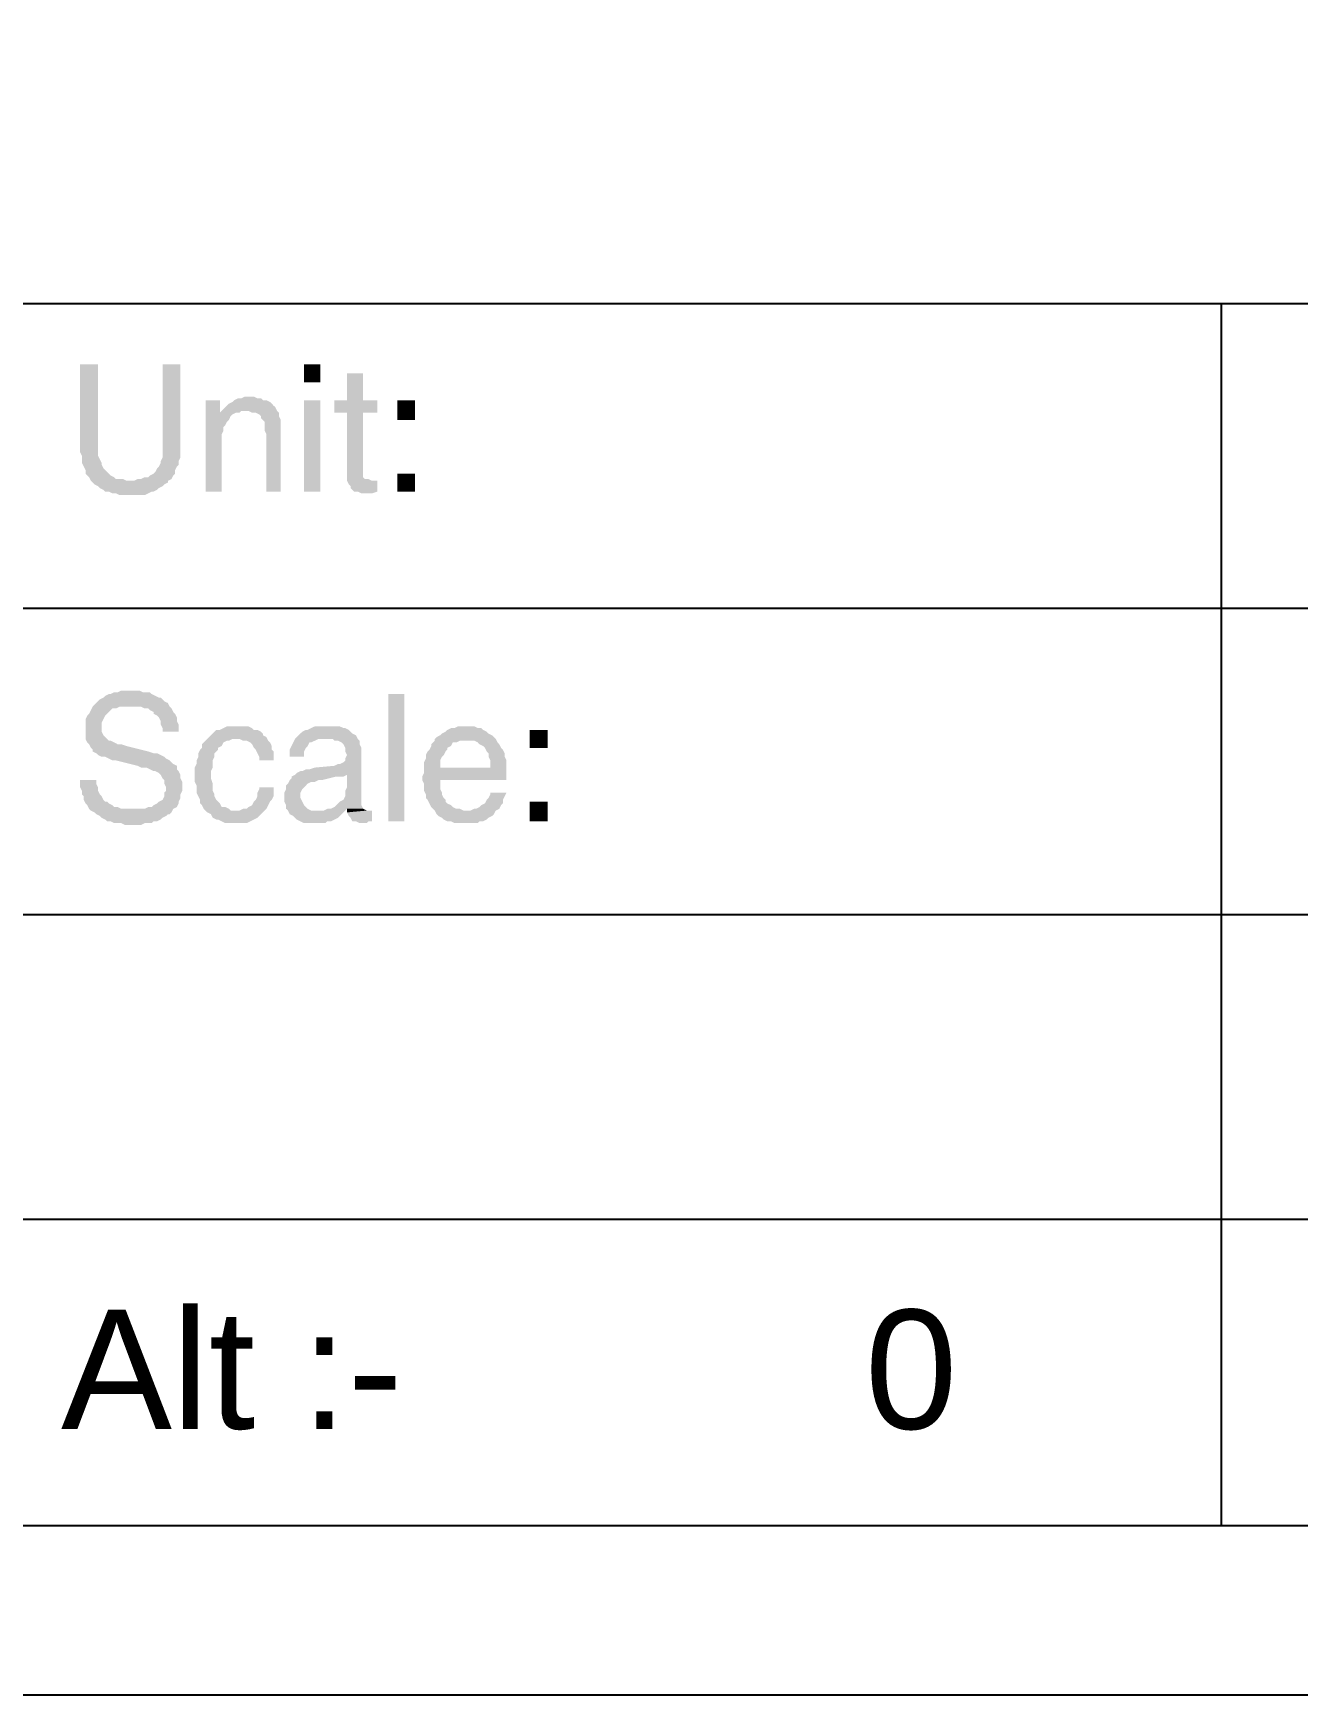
# Model space of a CAD drawing. Header units: millimetres. Extents: x 7018 to 13530, y 4187 to 5692.
# Drawn here: x 11953.6 to 11985.47, y 4951.87 to 4993.72 of the extents above; entities that cross this region are included whole.
import ezdxf

# ---------------------------------------------------------------- set-up
doc = ezdxf.new("R2010")
doc.units = ezdxf.units.MM
doc.styles.get("Standard").update_dxf_attribs({"font": 'arial.ttf'})

msp = doc.modelspace()

# ---------------------------------------------------------------- hatches: boundary and pattern name
at = {"transparency": 33554559}
for points in [[(11955.237, 4985.378), (11954.785, 4985.378), (11954.785, 4983.166), (11954.83, 4983.076), (11954.83, 4982.895), (11954.875, 4982.805), (11954.921, 4982.715), (11954.921, 4982.624), (11954.966, 4982.579), (11955.011, 4982.534), (11955.056, 4982.444), (11956.049, 4982.444), (11955.959, 4982.444), (11955.868, 4982.489), (11955.688, 4982.489), (11955.643, 4982.534), (11955.552, 4982.579), (11955.507, 4982.624), (11955.462, 4982.67), (11955.417, 4982.715), (11955.372, 4982.76), (11955.327, 4982.85), (11955.327, 4982.895), (11955.282, 4982.986), (11955.237, 4983.076), (11955.237, 4983.347)], [(11957.313, 4985.378), (11956.861, 4985.378), (11956.861, 4983.347), (11956.861, 4983.031), (11956.816, 4982.94), (11956.816, 4982.895), (11956.771, 4982.805), (11956.726, 4982.76), (11956.681, 4982.67), (11956.636, 4982.624), (11956.545, 4982.579), (11956.5, 4982.534), (11956.41, 4982.534), (11956.32, 4982.489), (11956.229, 4982.489), (11956.139, 4982.444), (11955.056, 4982.444), (11955.101, 4982.399), (11955.146, 4982.354), (11955.237, 4982.309), (11955.282, 4982.263), (11955.372, 4982.218), (11955.417, 4982.173), (11955.507, 4982.173), (11955.598, 4982.128), (11955.688, 4982.128), (11955.778, 4982.083), (11956.41, 4982.083), (11956.5, 4982.128), (11956.59, 4982.173), (11956.636, 4982.173), (11956.726, 4982.218), (11956.771, 4982.263), (11956.861, 4982.309), (11956.906, 4982.354), (11956.997, 4982.399), (11956.997, 4982.444), (11957.087, 4982.489), (11957.132, 4982.579), (11957.177, 4982.624), (11957.177, 4982.715), (11957.222, 4982.805), (11957.267, 4982.85), (11957.267, 4982.94), (11957.313, 4983.031), (11957.313, 4983.347)], [(11960.833, 4984.926), (11960.833, 4985.378), (11960.427, 4985.378), (11960.427, 4984.926)], [(11961.916, 4985.152), (11961.51, 4985.152), (11961.51, 4984.475), (11961.194, 4984.475), (11961.194, 4984.159), (11961.51, 4984.159), (11961.51, 4982.444), (11961.555, 4982.354), (11961.6, 4982.309), (11961.6, 4982.263), (11961.645, 4982.218), (11961.69, 4982.173), (11961.781, 4982.173), (11961.871, 4982.128), (11962.142, 4982.128), (11962.277, 4982.173), (11962.277, 4982.444), (11962.142, 4982.444), (11962.051, 4982.489), (11961.961, 4982.489), (11961.916, 4982.534), (11961.916, 4984.159), (11962.277, 4984.159), (11962.277, 4984.475), (11961.916, 4984.475)], [(11958.306, 4984.475), (11957.944, 4984.475), (11957.944, 4982.173), (11958.351, 4982.173), (11958.351, 4983.392), (11958.351, 4983.617), (11958.396, 4983.708), (11958.396, 4983.798), (11958.441, 4983.843), (11958.486, 4983.933), (11958.531, 4983.978), (11958.531, 4983.978), (11958.576, 4984.069), (11958.621, 4984.114), (11958.306, 4984.159)], [(11959.028, 4984.565), (11958.937, 4984.565), (11958.847, 4984.52), (11958.757, 4984.52), (11958.667, 4984.475), (11958.621, 4984.43), (11958.531, 4984.385), (11958.486, 4984.339), (11958.396, 4984.249), (11958.306, 4984.159), (11958.621, 4984.114), (11958.712, 4984.159), (11958.802, 4984.159), (11958.847, 4984.204), (11959.75, 4984.204), (11959.705, 4984.294), (11959.659, 4984.339), (11959.614, 4984.385), (11959.569, 4984.43), (11959.479, 4984.475), (11959.389, 4984.475), (11959.344, 4984.52), (11959.253, 4984.52), (11959.163, 4984.565)], [(11960.833, 4982.173), (11960.833, 4984.475), (11960.427, 4984.475), (11960.427, 4982.173)], [(11963.225, 4983.978), (11963.225, 4984.475), (11962.774, 4984.475), (11962.774, 4983.978)], [(11959.75, 4984.204), (11958.937, 4984.204), (11959.028, 4984.204), (11959.118, 4984.159), (11959.208, 4984.159), (11959.298, 4984.114), (11959.344, 4984.069), (11959.344, 4984.024), (11959.389, 4983.978), (11959.434, 4983.933), (11959.434, 4983.708), (11959.479, 4983.617), (11959.479, 4982.173), (11959.84, 4982.173), (11959.84, 4983.978), (11959.795, 4984.069), (11959.795, 4984.159)], [(11963.225, 4982.173), (11963.225, 4982.624), (11962.774, 4982.624), (11962.774, 4982.173)], [(11956.049, 4977.163), (11955.823, 4977.163), (11955.733, 4977.118), (11955.643, 4977.118), (11955.552, 4977.073), (11955.507, 4977.073), (11955.417, 4977.028), (11955.372, 4976.983), (11955.282, 4976.938), (11955.237, 4976.893), (11955.191, 4976.848), (11955.146, 4976.802), (11956.049, 4976.757), (11956.32, 4976.757), (11956.41, 4976.712), (11956.5, 4976.712), (11956.545, 4976.667), (11956.636, 4976.622), (11956.636, 4976.577), (11956.726, 4976.532), (11956.771, 4976.486), (11956.816, 4976.396), (11956.816, 4976.306), (11956.861, 4976.216), (11956.861, 4976.125), (11957.267, 4976.125), (11957.267, 4976.306), (11957.222, 4976.396), (11957.222, 4976.486), (11957.177, 4976.577), (11957.132, 4976.622), (11957.087, 4976.712), (11957.042, 4976.757), (11956.997, 4976.848), (11956.906, 4976.893), (11956.906, 4976.893), (11956.816, 4976.983), (11956.771, 4976.983), (11956.681, 4977.028), (11956.59, 4977.073), (11956.545, 4977.118), (11956.365, 4977.118), (11956.275, 4977.163), (11956.184, 4977.163)], [(11962.548, 4973.869), (11962.548, 4977.073), (11962.954, 4977.073), (11962.954, 4973.869)], [(11955.146, 4976.802), (11955.101, 4976.757), (11955.056, 4976.667), (11955.011, 4976.577), (11954.966, 4976.532), (11954.921, 4976.441), (11954.921, 4975.945), (11954.966, 4975.855), (11955.011, 4975.809), (11955.056, 4975.719), (11955.101, 4975.674), (11955.101, 4975.629), (11955.191, 4975.584), (11955.237, 4975.539), (11955.327, 4975.494), (11955.417, 4975.494), (11955.507, 4975.448), (11955.598, 4975.403), (11955.688, 4975.403), (11956.229, 4975.268), (11956.32, 4975.223), (11956.455, 4975.223), (11956.545, 4975.178), (11956.636, 4975.133), (11956.681, 4975.133), (11956.771, 4975.087), (11956.816, 4975.042), (11956.816, 4975.042), (11956.861, 4974.952), (11956.906, 4974.907), (11956.906, 4974.817), (11956.952, 4974.726), (11956.952, 4974.636), (11956.906, 4974.591), (11956.906, 4974.501), (11956.861, 4974.41), (11956.771, 4974.365), (11956.726, 4974.32), (11956.726, 4974.32), (11956.636, 4974.275), (11956.59, 4974.23), (11956.5, 4974.23), (11956.41, 4974.185), (11956.139, 4974.185), (11955.056, 4974.14), (11955.146, 4974.094), (11955.191, 4974.049), (11955.282, 4974.004), (11955.327, 4973.959), (11955.417, 4973.914), (11955.462, 4973.869), (11955.552, 4973.869), (11955.643, 4973.824), (11955.823, 4973.824), (11955.914, 4973.779), (11956.32, 4973.779), (11956.41, 4973.824), (11956.59, 4973.824), (11956.636, 4973.869), (11956.726, 4973.869), (11956.816, 4973.914), (11956.861, 4973.959), (11956.952, 4974.004), (11956.997, 4974.049), (11957.042, 4974.049), (11957.087, 4974.094), (11957.132, 4974.185), (11957.222, 4974.23), (11957.267, 4974.32), (11957.267, 4974.365), (11957.313, 4974.456), (11957.313, 4974.546), (11957.358, 4974.636), (11957.358, 4974.862), (11957.313, 4974.952), (11957.313, 4975.042), (11957.267, 4975.133), (11957.222, 4975.178), (11957.222, 4975.268), (11957.132, 4975.313), (11957.132, 4975.313), (11957.087, 4975.358), (11957.042, 4975.403), (11956.952, 4975.448), (11956.906, 4975.494), (11956.816, 4975.539), (11956.726, 4975.584), (11956.636, 4975.584), (11956.5, 4975.629), (11955.959, 4975.764), (11955.959, 4975.764), (11955.823, 4975.809), (11955.733, 4975.809), (11955.643, 4975.855), (11955.552, 4975.9), (11955.507, 4975.9), (11955.462, 4975.945), (11955.417, 4975.99), (11955.372, 4976.035), (11955.327, 4976.125), (11955.327, 4976.351), (11955.372, 4976.441), (11955.417, 4976.532), (11955.462, 4976.577), (11955.507, 4976.622), (11955.552, 4976.667), (11955.598, 4976.712), (11955.688, 4976.712), (11955.778, 4976.757), (11956.049, 4976.757)], [(11958.757, 4976.261), (11958.486, 4976.261), (11958.396, 4976.216), (11958.306, 4976.171), (11958.215, 4976.171), (11958.17, 4976.125), (11958.08, 4976.035), (11958.035, 4975.99), (11957.99, 4975.945), (11958.802, 4975.945), (11958.892, 4975.9), (11958.983, 4975.9), (11959.073, 4975.855), (11959.118, 4975.809), (11959.163, 4975.719), (11959.208, 4975.674), (11959.253, 4975.584), (11959.298, 4975.494), (11959.298, 4975.403), (11959.659, 4975.403), (11959.659, 4975.629), (11959.614, 4975.674), (11959.614, 4975.764), (11959.569, 4975.855), (11959.524, 4975.9), (11959.479, 4975.99), (11959.389, 4976.035), (11959.389, 4976.08), (11959.344, 4976.125), (11959.253, 4976.171), (11959.163, 4976.171), (11959.118, 4976.216), (11959.028, 4976.261), (11958.847, 4976.261)], [(11961.013, 4976.261), (11960.698, 4976.261), (11960.607, 4976.216), (11960.517, 4976.171), (11960.472, 4976.171), (11960.382, 4976.125), (11960.336, 4976.08), (11960.291, 4976.035), (11960.246, 4975.99), (11960.201, 4975.945), (11960.156, 4975.855), (11960.111, 4975.764), (11960.066, 4975.674), (11960.066, 4975.494), (11960.427, 4975.494), (11960.427, 4975.629), (11960.472, 4975.719), (11960.517, 4975.764), (11960.562, 4975.855), (11960.607, 4975.855), (11960.698, 4975.9), (11960.788, 4975.945), (11961.781, 4975.945), (11961.736, 4976.035), (11961.645, 4976.08), (11961.6, 4976.125), (11961.555, 4976.171), (11961.465, 4976.216), (11961.42, 4976.216), (11961.329, 4976.261), (11961.104, 4976.261)], [(11964.534, 4976.261), (11964.308, 4976.261), (11964.218, 4976.216), (11964.128, 4976.216), (11964.037, 4976.171), (11963.992, 4976.125), (11963.902, 4976.08), (11963.857, 4976.035), (11963.767, 4975.99), (11963.721, 4975.945), (11964.534, 4975.9), (11964.714, 4975.9), (11964.805, 4975.855), (11964.85, 4975.809), (11964.94, 4975.764), (11964.985, 4975.719), (11964.985, 4975.719), (11965.03, 4975.629), (11965.075, 4975.584), (11965.075, 4975.494), (11965.12, 4975.403), (11965.12, 4975.223), (11963.857, 4975.223), (11963.451, 4975.178), (11963.451, 4975.087), (11963.405, 4974.997), (11963.405, 4974.907), (11963.451, 4974.817), (11963.451, 4974.636), (11963.496, 4974.546), (11963.496, 4974.456), (11963.541, 4974.41), (11963.586, 4974.32), (11963.631, 4974.23), (11963.676, 4974.185), (11963.721, 4974.14), (11964.534, 4974.14), (11964.443, 4974.14), (11964.353, 4974.185), (11964.263, 4974.185), (11964.173, 4974.23), (11964.128, 4974.275), (11964.037, 4974.32), (11963.992, 4974.365), (11963.992, 4974.41), (11963.947, 4974.456), (11963.902, 4974.546), (11963.902, 4974.591), (11963.857, 4974.681), (11963.857, 4974.907), (11965.527, 4974.907), (11965.527, 4975.403), (11965.482, 4975.494), (11965.482, 4975.584), (11965.436, 4975.674), (11965.391, 4975.719), (11965.346, 4975.809), (11965.301, 4975.855), (11965.256, 4975.945), (11965.211, 4975.99), (11965.166, 4976.035), (11965.075, 4976.08), (11965.03, 4976.125), (11964.94, 4976.171), (11964.895, 4976.216), (11964.805, 4976.216), (11964.714, 4976.261), (11964.624, 4976.261)], [(11966.565, 4975.719), (11966.565, 4976.171), (11966.113, 4976.171), (11966.113, 4975.719)], [(11957.99, 4975.945), (11957.899, 4975.855), (11957.854, 4975.809), (11957.854, 4975.719), (11957.809, 4975.674), (11957.764, 4975.584), (11957.764, 4975.494), (11957.719, 4975.403), (11957.719, 4975.313), (11957.674, 4975.223), (11957.674, 4974.862), (11957.719, 4974.771), (11957.719, 4974.591), (11957.764, 4974.501), (11957.809, 4974.41), (11957.809, 4974.32), (11957.854, 4974.275), (11957.899, 4974.185), (11957.944, 4974.14), (11958.712, 4974.14), (11958.576, 4974.14), (11958.531, 4974.185), (11958.441, 4974.23), (11958.351, 4974.23), (11958.306, 4974.32), (11958.26, 4974.365), (11958.215, 4974.41), (11958.17, 4974.501), (11958.17, 4974.546), (11958.125, 4974.636), (11958.125, 4974.817), (11958.08, 4974.952), (11958.08, 4975.133), (11958.125, 4975.223), (11958.125, 4975.403), (11958.17, 4975.494), (11958.17, 4975.584), (11958.215, 4975.629), (11958.26, 4975.674), (11958.26, 4975.719), (11958.351, 4975.764), (11958.396, 4975.855), (11958.486, 4975.9), (11958.531, 4975.9), (11958.621, 4975.945), (11958.712, 4975.945)], [(11961.781, 4975.945), (11960.968, 4975.945), (11961.149, 4975.945), (11961.194, 4975.9), (11961.284, 4975.9), (11961.375, 4975.855), (11961.42, 4975.809), (11961.465, 4975.719), (11961.465, 4975.629), (11961.51, 4975.539), (11961.51, 4975.539), (11961.465, 4975.448), (11961.465, 4975.403), (11961.42, 4975.358), (11961.329, 4975.313), (11961.284, 4975.313), (11961.194, 4975.268), (11960.698, 4975.223), (11960.562, 4975.178), (11960.472, 4975.178), (11960.382, 4975.133), (11960.336, 4975.133), (11960.246, 4975.087), (11961.51, 4975.042), (11961.51, 4974.726), (11961.465, 4974.636), (11961.465, 4974.501), (11961.42, 4974.41), (11961.329, 4974.365), (11961.284, 4974.32), (11961.239, 4974.275), (11961.194, 4974.23), (11961.104, 4974.185), (11961.013, 4974.185), (11960.923, 4974.14), (11960.021, 4974.14), (11960.066, 4974.049), (11960.156, 4974.004), (11960.201, 4973.959), (11960.246, 4973.914), (11960.336, 4973.869), (11960.427, 4973.824), (11960.968, 4973.824), (11961.013, 4973.869), (11961.104, 4973.869), (11961.194, 4973.914), (11961.284, 4973.959), (11961.329, 4974.004), (11961.42, 4974.094), (11961.42, 4974.094), (11961.51, 4974.185), (11961.916, 4974.185), (11961.871, 4974.275), (11961.871, 4975.719), (11961.826, 4975.809), (11961.826, 4975.9)], [(11963.721, 4975.945), (11963.721, 4975.9), (11963.631, 4975.809), (11963.631, 4975.764), (11963.586, 4975.674), (11963.541, 4975.629), (11963.496, 4975.539), (11963.496, 4975.448), (11963.451, 4975.358), (11963.451, 4975.178), (11963.857, 4975.223), (11963.857, 4975.403), (11963.902, 4975.494), (11963.947, 4975.539), (11963.992, 4975.629), (11964.037, 4975.674), (11964.037, 4975.719), (11964.128, 4975.764), (11964.173, 4975.855), (11964.263, 4975.855), (11964.353, 4975.9), (11964.534, 4975.9)], [(11955.191, 4974.907), (11954.785, 4974.907), (11954.785, 4974.726), (11954.83, 4974.636), (11954.83, 4974.546), (11954.875, 4974.501), (11954.875, 4974.41), (11954.921, 4974.32), (11954.966, 4974.275), (11955.011, 4974.185), (11955.056, 4974.14), (11956.139, 4974.185), (11955.823, 4974.185), (11955.733, 4974.23), (11955.643, 4974.23), (11955.598, 4974.275), (11955.507, 4974.32), (11955.462, 4974.365), (11955.417, 4974.365), (11955.372, 4974.41), (11955.327, 4974.501), (11955.282, 4974.546), (11955.237, 4974.636), (11955.237, 4974.726), (11955.191, 4974.817)], [(11960.246, 4975.087), (11960.201, 4975.042), (11960.111, 4974.997), (11960.111, 4974.952), (11960.066, 4974.907), (11960.021, 4974.817), (11959.975, 4974.771), (11959.975, 4974.681), (11959.93, 4974.591), (11959.93, 4974.365), (11959.975, 4974.275), (11959.975, 4974.185), (11960.021, 4974.14), (11960.743, 4974.14), (11960.607, 4974.14), (11960.517, 4974.185), (11960.472, 4974.23), (11960.427, 4974.275), (11960.382, 4974.365), (11960.336, 4974.456), (11960.336, 4974.591), (11960.382, 4974.681), (11960.427, 4974.726), (11960.472, 4974.771), (11960.517, 4974.817), (11960.607, 4974.862), (11960.698, 4974.862), (11960.788, 4974.907), (11960.878, 4974.907), (11961.239, 4974.997), (11961.42, 4974.997), (11961.51, 4975.042)], [(11959.659, 4974.726), (11959.298, 4974.726), (11959.298, 4974.681), (11959.253, 4974.591), (11959.253, 4974.501), (11959.208, 4974.41), (11959.163, 4974.365), (11959.118, 4974.275), (11959.028, 4974.23), (11958.983, 4974.185), (11958.892, 4974.185), (11958.802, 4974.14), (11957.944, 4974.14), (11957.99, 4974.094), (11958.08, 4974.049), (11958.125, 4973.959), (11958.215, 4973.914), (11958.26, 4973.914), (11958.351, 4973.869), (11958.441, 4973.824), (11958.983, 4973.824), (11959.073, 4973.869), (11959.163, 4973.914), (11959.253, 4973.959), (11959.298, 4974.004), (11959.344, 4974.049), (11959.389, 4974.094), (11959.434, 4974.14), (11959.479, 4974.185), (11959.524, 4974.275), (11959.569, 4974.365), (11959.614, 4974.41), (11959.659, 4974.501), (11959.659, 4974.591)], [(11965.527, 4974.591), (11965.12, 4974.591), (11965.12, 4974.546), (11965.075, 4974.456), (11965.03, 4974.41), (11964.985, 4974.32), (11964.895, 4974.275), (11964.85, 4974.23), (11964.759, 4974.185), (11964.714, 4974.185), (11964.624, 4974.14), (11963.721, 4974.14), (11963.767, 4974.049), (11963.812, 4974.004), (11963.902, 4973.959), (11963.947, 4973.914), (11964.037, 4973.869), (11964.128, 4973.869), (11964.218, 4973.824), (11964.805, 4973.824), (11964.85, 4973.869), (11964.94, 4973.869), (11965.03, 4973.914), (11965.075, 4973.959), (11965.166, 4974.004), (11965.211, 4974.049), (11965.256, 4974.14), (11965.346, 4974.185), (11965.391, 4974.275), (11965.436, 4974.32), (11965.436, 4974.41), (11965.482, 4974.501)], [(11966.565, 4973.869), (11966.565, 4974.365), (11966.113, 4974.365), (11966.113, 4973.869)], [(11961.916, 4974.185), (11961.51, 4974.185), (11961.51, 4974.094), (11962.006, 4974.14), (11962.006, 4974.14)], [(11962.142, 4974.14), (11962.006, 4974.14), (11961.51, 4974.094), (11961.555, 4974.004), (11961.6, 4973.959), (11961.6, 4973.959), (11961.645, 4973.869), (11961.736, 4973.869), (11961.826, 4973.824), (11962.006, 4973.824), (11962.051, 4973.869), (11962.142, 4973.869)]]:
    msp.add_hatch(color=256, dxfattribs=at).paths.add_polyline_path(points)

# ---------------------------------------------------------------- linework, layer by layer
msp.add_line((11706.359, 4956.132), (12115.615, 4956.132))
msp.add_lwpolyline([(12119.653, 4951.873), (12119.653, 5248.873), (11699.653, 5248.873), (11699.653, 4951.873)], close=True)
for points in [[(11719.177, 4986.912), (12115.615, 4986.912)], [(11983.534, 4986.912), (11983.534, 4956.132)], [(11719.177, 4979.24), (12015.307, 4979.24)], [(11719.177, 4971.522), (12068.247, 4971.522)], [(11719.177, 4963.849), (12015.307, 4963.849)]]:
    msp.add_lwpolyline(points)

# ---------------------------------------------------------------- texts
at = {"insert": (11971.478, 4960.047), "char_height": 2.99966, "width": 34.34827, "attachment_point": 5}
msp.add_mtext('\\pxql;Alt :-          0', dxfattribs=at)

doc.saveas('drawing.dxf')
